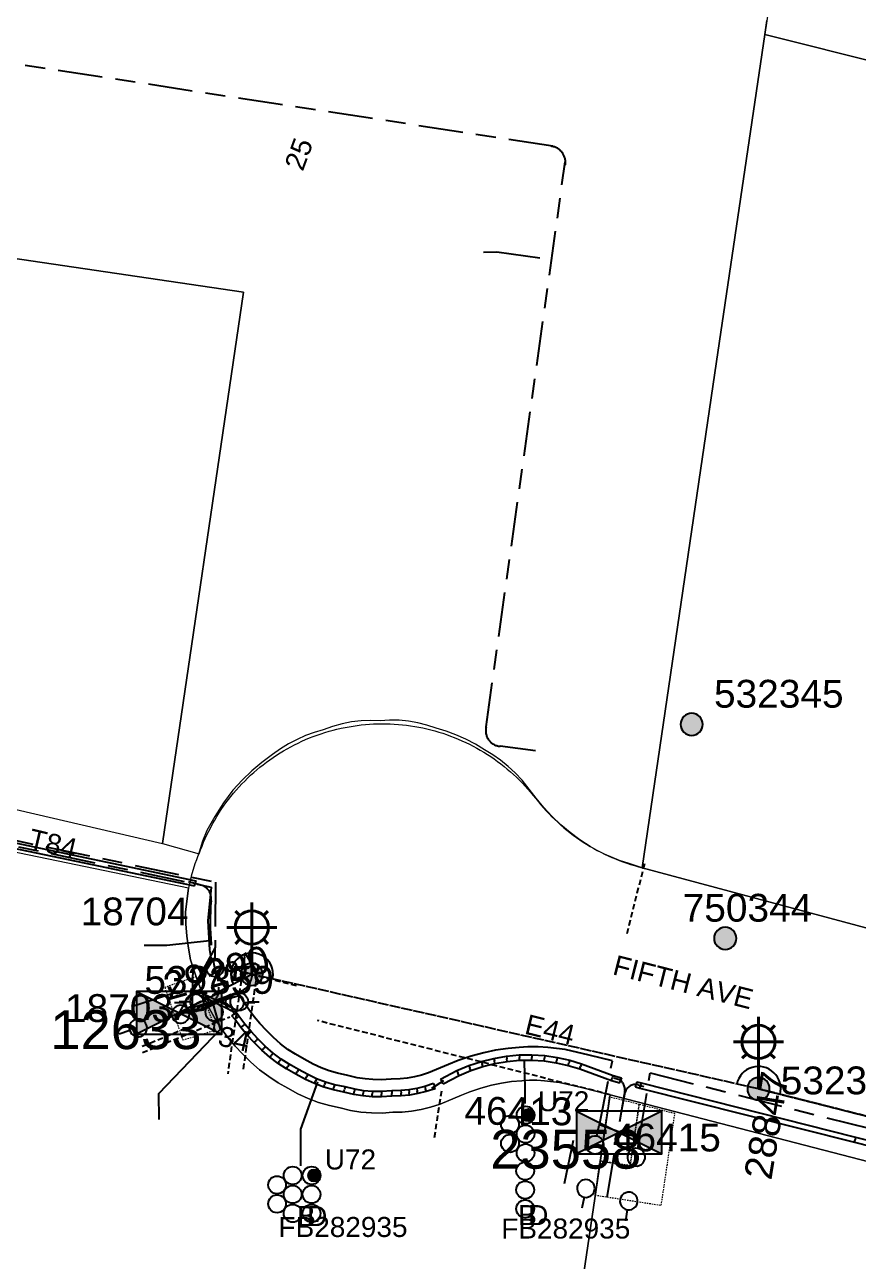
# Model space of a CAD drawing. Header units: metres. Extents: x 305195 to 306755, y 6261447 to 6263623.
# Drawn here: x 306335.9 to 306410.9, y 6262161.1 to 6262272.3 of the extents above; entities that cross this region are included whole.
import ezdxf
from ezdxf.enums import TextEntityAlignment as Align

# ---------------------------------------------------------------- set-up
doc = ezdxf.new("R2010")
doc.units = ezdxf.units.M
for name, pattern in [('Cable Exist OH', [1, 1, 0]), ('Cable Exist UG', [8.2, 4, -1.2, 1.8, -1.2]), ('DASHED', [0.75, 0.5, -0.25]), ('HIDDEN', [0.375, 0.25, -0.125]), ('HIDDEN2', [0.1875, 0.125, -0.0625])]:
    doc.linetypes.add(name, pattern=pattern)
doc.layers.get('0').update_dxf_attribs({"color": 6})
for name, color, linetype, lineweight in [('Cadastre Buildings_SP_EXT', 9, 'Continuous', 5), ('Cadastre Land Parcels_SP_EXT', 9, 'Continuous', 5), ('Cadastre Other Property_SP_EXT', 9, 'HIDDEN', 5), ('Cadastre Roads_SP_EXT', 9, 'Continuous', 5)]:
    doc.layers.add(name, color=color, linetype=linetype, lineweight=lineweight)
for name, color, linetype in [('Duct_SP_EXT', 7, 'Continuous'), ('Equip_HV_EXT', 7, 'Continuous'), ('Equip_LV_EXT', 7, 'Continuous'), ('Equip_SP_SL_EXT', 7, 'Continuous'), ('Mains_HV_EXT', 7, 'Continuous'), ('Mains_LV_EXT', 7, 'Continuous'), ('Mains_SL_EXT', 7, 'Continuous'), ('Sub_SP_EXT', 7, 'Continuous'), ('SupportsOH_SP_TR_HV_LV_SL_EXT', 7, 'Continuous'), ('Trench_SP_EXT', 7, 'Continuous')]:
    doc.layers.add(name, color=color, linetype=linetype)
doc.layers.add('UNKNOWN_FEATURES', color=1, linetype='DASHED', plot=False)
doc.styles.add('iecARIAL', font='arial.ttf', dxfattribs={"height": 2})
doc.styles.add('POLE_LABEL', font='arial.ttf')
doc.styles.get("Standard").update_dxf_attribs({"font": 'arial.ttf'})
doc.styles.add('SWITCH_LABEL', font='arial.ttf', dxfattribs={"height": 2.5})

# ---------------------------------------------------------------- blocks, each defined once
blk = doc.blocks.new('SUB_PADMOUNT_EXT')
for points in [[(0, 0), (-3.84, 1.92), (-3.84, -1.92)], [(0, 0), (3.84, 1.92), (3.84, -1.92)]]:
    blk.add_hatch(color=256).paths.add_polyline_path(points)
for p, q in [((3.84, 1.92), (-3.84, -1.92)), ((-3.84, 1.92), (3.84, -1.92))]:
    blk.add_line(p, q)
blk.add_lwpolyline([(-3.84, -1.92), (3.84, -1.92), (3.84, 1.92), (-3.84, 1.92)], close=True)
for tag, height, flags, p in [('ASSET_NUM', 3.5, 8, (2, 2)), ('STREET_CODE', 0.2, 9, (1.5, 0)), ('CONSTRUCTED_VOLTAGE', 0.2, 9, (1.5, -0.2)), ('OPERATING_VOLTAGE', 0.2, 9, (1.5, -0.6)), ('ORIENTATION', 0.2, 9, (1.5, -0.8)), ('OWNED_BY', 0.2, 9, (1.5, -1)), ('OPERATED_BY', 0.2, 9, (1.5, -1.2)), ('NO_PHASES', 0.2, 9, (1.5, -0.4)), ('SECONDARY_VOLTAGE', 0.2, 9, (1.5, -1.6)), ('STATE', 0.2, 9, (1.5, -1.8)), ('SUBSTATION_TYPE', 0.2, 9, (1.5, -2.2)), ('MAINTAINED_BY', 0.2, 9, (1.5, -1.4)), ('PARENT', 0.2, 9, (1.5, -2)), ('STREETNAME', 0.2, 9, (1.5, -3)), ('SUBURB', 0.2, 9, (1.5, -3.2)), ('USAGE', 0.2, 9, (1.5, -2.4)), ('LEGEND', 0.2, 9, (1.5, -2.6)), ('LOCATION', 0.2, 9, (1.5, -2.8)), ('NOTES', 0.2, 9, (1.5, -3.4)), ('Z', 0.2, 1, (1.5, -3.6))]:
    blk.add_attdef(tag, text='', height=height, dxfattribs=dict(flags=flags)).set_placement(p, align=Align.MIDDLE_LEFT)
blk = doc.blocks.new('DUCT_EXT')
blk.add_circle((0, 0.8), 0.8)
at = {"flags": 1}
blk.add_attdef('Z', (0, 0), '', height=0.2, dxfattribs=at)
at = {"flags": 9}
for tag, p in [('DUCT_CODE', (0, 0)), ('XSECT_TYPE', (0, -0.2)), ('STATE', (0, -0.6)), ('FB_REFERENCE', (0, -0.4)), ('NOTES', (0, -0.8))]:
    blk.add_attdef(tag, text='', height=0.2, dxfattribs=at).set_placement(p, align=Align.MIDDLE_LEFT)
blk = doc.blocks.new('SL_LANTERN_EXT')
at = {"lineweight": 40}
for p, q in [((-1.46, 5.68), (-1.06, 5.28)), ((0, 1.97), (0, 6.47)), ((1.46, 5.68), (1.06, 5.28)), ((-2.25, 4.22), (2.25, 4.22)), ((-1.46, 2.76), (-1.06, 3.16)), ((0, 0), (0, 2.72)), ((1.46, 2.76), (1.06, 3.16))]:
    blk.add_line(p, q, dxfattribs=at)
blk.add_circle((0, 4.22), 1.5, dxfattribs=at)
at = {"style": 'iecARIAL', "flags": 8}
blk.add_attdef('ASSET_NUM', (1.5, 1.5), '', height=2.5, dxfattribs=at)
for tag, p, height, flags in [('CONSTRUCTED_VOLTAGE', (0.98, -0.65), 0.2, 9), ('CONTROL_TYPE', (0.98, -0.85), 0.2, 9), ('LANTERN_PURPOSE', (0.98, -1.05), 0.2, 9), ('LANTERN_TYPE', (0.98, -1.25), 0.2, 9), ('LNUMBER', (2.18, -3.25), 2.5, 8), ('OPERATING_VOLTAGE', (0.98, -1.65), 0.2, 9), ('ORIENTATION', (0.98, -1.85), 0.2, 9), ('OWNED_BY', (0.98, -2.05), 0.2, 9), ('STATE', (0.98, -2.25), 0.2, 9), ('NO_PHASES', (0.98, -1.45), 0.2, 9), ('USAGE', (0.98, -2.45), 0.2, 9), ('CEXIST', (0.98, -2.65), 0.2, 9), ('CNEW', (0.98, -2.85), 0.2, 9), ('CNUMBER', (0.98, -3.05), 0.2, 9), ('CREMOVE', (0.98, -3.25), 0.2, 9), ('CREPLACE', (0.98, -3.45), 0.2, 9), ('LKINGHEIGHT', (0.98, -3.65), 0.2, 9), ('LBRACKET', (0.98, -3.85), 0.2, 9), ('LBRACKETVOCAB', (0.98, -4.05), 0.2, 9), ('LCATEGORY', (0.98, -4.25), 0.2, 9), ('LCHARGE1', (0.98, -4.45), 0.2, 9), ('LCHARGE1PERCENT', (0.98, -4.65), 0.2, 9), ('LCHARGE2', (0.98, -4.85), 0.2, 9), ('LCHARGE2PERCENT', (0.98, -5.05), 0.2, 9), ('LCHARGE3', (0.98, -5.25), 0.2, 9), ('LCHARGE3PERCENT', (0.98, -5.45), 0.2, 9), ('LEXIST', (0.98, -5.65), 0.2, 9), ('LLAMP', (0.98, -5.85), 0.2, 9), ('LLAMPVOCAB', (0.98, -6.05), 0.2, 9), ('LMAST', (0.98, -6.25), 0.2, 9), ('LMASTVOCAB', (0.98, -6.45), 0.2, 9), ('LNEW', (0.98, -6.65), 0.2, 9), ('LANTNUMBER', (0.98, -6.85), 0.2, 9), ('LOUTREACH', (0.98, -7.25), 0.2, 9), ('LOUTREACHVOCAB', (0.98, -7.45), 0.2, 9), ('LRATECODE', (0.98, -7.65), 0.2, 9), ('LREMOVE', (0.98, -7.85), 0.2, 9), ('LREPLACE', (0.98, -8.05), 0.2, 9), ('LTYPE', (0.98, -8.25), 0.2, 9), ('LTYPEVOCAB', (0.98, -8.45), 0.2, 9), ('LEGEND', (0.98, -8.65), 0.2, 9), ('LOCATION', (0.98, -8.85), 0.2, 9), ('NOTES', (0.98, -9.05), 0.2, 9), ('STREETNAME', (0.98, -9.25), 0.2, 9), ('SUBURB', (0.98, -9.45), 0.2, 1)]:
    blk.add_attdef(tag, p, '', height=height, dxfattribs=dict(flags=flags))
blk = doc.blocks.new('POLE_EXT')
blk.add_hatch(color=256).paths.add_polyline_path([(-1, 0, 1), (1, 0, 1)])
blk.add_lwpolyline([(-1, 0, 1), (1, 0, 1)], format="xyb", close=True)
for tag, height, flags, p in [('pNumber', 2.5, 8, (-17.84, 2.07)), ('OWNED_BY', 0.2, 9, (1.35, -0.4)), ('SPECIAL_USE', 0.2, 9, (1.35, -0.8)), ('STATE', 0.2, 9, (1.35, -1)), ('PARENT', 0.2, 9, (1.35, -0.6)), ('USAGE', 0.2, 9, (1.35, -1.2)), ('cLV', 0.2, 9, (1.35, -1.4)), ('hDepth', 0.2, 9, (1.35, -1.6)), ('hDia', 0.2, 9, (1.35, -1.8)), ('cHV', 0.2, 9, (1.35, -2)), ('LBRACKET', 0.2, 9, (1.35, -2.2)), ('cLinedev', 0.2, 9, (1.35, -3.4)), ('LExisting', 0.2, 9, (1.35, -2.4)), ('LANTNUMBER', 0.2, 9, (1.35, -2.6)), ('LOther', 0.2, 9, (1.35, -2.8)), ('LRemove', 0.2, 9, (1.35, -3)), ('LEGEND', 0.2, 9, (1.35, -3.2)), ('pExisting', 0.2, 9, (1.35, -3.8)), ('pFooting', 0.2, 9, (1.35, -4.4)), ('LOCATION', 0.2, 9, (1.35, -3.6)), ('PFNUMBER', 0.2, 9, (1.35, -4)), ('NEWPFNUMBER', 0.2, 9, (1.35, -4.2)), ('pNew', 0.2, 9, (1.35, -4.6)), ('pRelocate', 0.2, 9, (1.35, -5)), ('pRemove', 0.2, 9, (1.35, -5.2)), ('pReplace', 0.2, 9, (1.35, -5.4)), ('pStay', 0.2, 9, (1.35, -5.6)), ('pType', 0.2, 9, (1.35, -5.8)), ('cspan', 0.2, 9, (1.35, -6)), ('STREETNAME', 0.2, 9, (1.35, -6.2)), ('SUBURB', 0.2, 9, (1.35, -6.4)), ('NOTES', 0.2, 9, (1.35, -6.6)), ('OPERATED_BY', 0.2, 9, (1.36, -7.01)), ('MAINTAINED_BY', 0.2, 9, (1.36, -6.81))]:
    blk.add_attdef(tag, text='', height=height, dxfattribs=dict(flags=flags)).set_placement(p, align=Align.MIDDLE_LEFT)
at = {"style": 'POLE_LABEL'}
for tag, height, flags, p in [('ASSET_NUM', 2.5, 8, (2, 2)), ('STRUCTURE_PLANT_NUMBER', 0.2, 9, (1.35, 0.03)), ('STREET_CODE', 0.2, 9, (1.35, -0.2))]:
    blk.add_attdef(tag, text='', height=height, dxfattribs=dict(at, flags=flags)).set_placement(p, align=Align.MIDDLE_LEFT)
at = {"flags": 1}
blk.add_attdef('Z', (1.35, -7.33), '', height=0.2, dxfattribs=at)
blk = doc.blocks.new('LV_UG_DFUSE_CLOSED_EXT')
for points in [[(1, 0), (0, 0)], [(5.04, 0.73), (2.16, -0.72)], [(5.05, -0.71), (2.16, 0.72)], [(6.2, 0.01), (7.2, 0.01)]]:
    blk.add_lwpolyline(points)
for centre in [(1.8, 0), (5.4, 0.01)]:
    blk.add_circle(centre, 0.8)
at = {"flags": 9}
for tag, p in [('ACTUAL_STATUS', (0, 0)), ('CONSTRUCTED_VOLTAGE', (0, -0.2)), ('OPERATING_VOLTAGE', (0, -0.6)), ('ORIENTATION', (0, -0.8)), ('STATE', (0, -1)), ('SWITCH_TYPE', (0, -1.2)), ('NO_PHASES', (0, -0.4)), ('USAGE', (0, -1.4)), ('NOTES', (0, -1.6))]:
    blk.add_attdef(tag, text='', height=0.2, dxfattribs=at).set_placement(p, align=Align.MIDDLE_LEFT)
at = {"flags": 1}
blk.add_attdef('Z', (0, 0), '', height=0.2, dxfattribs=at)
blk = doc.blocks.new('SWG_HOLEC_SU_EXT')
blk.add_line((1.8, -2), (5.8, -2))
for points in [[(1, 0), (0, 0)], [(6.6, 0), (7.6, 0)]]:
    blk.add_lwpolyline(points)
for points in [[(1.8, -0.8, 1), (1.8, 0.8, 1)], [(5.8, -0.8, 1), (5.8, 0.8, 1)]]:
    blk.add_lwpolyline(points, format="xyb", close=True)
at = {"style": 'SWITCH_LABEL', "flags": 8}
blk.add_attdef('ASSET_NUM', text='', height=2.5, rotation=179.9544, dxfattribs=at).set_placement((-2.4, 0), align=Align.MIDDLE_LEFT)
at = {"flags": 1}
blk.add_attdef('Z', (0, 0), '', height=0.2, dxfattribs=at)
at = {"flags": 9}
for tag, p in [('ACTUAL_STATUS', (0, -0.4)), ('CONSTRUCTED_VOLTAGE', (0, -0.6)), ('OPERATING_VOLTAGE', (0, -1)), ('ORIENTATION', (0, -1.2)), ('NO_PHASES', (0, -0.8)), ('OWNED_BY', (0, -1.4)), ('STATE', (0, -1.8)), ('SWITCH_TYPE', (0, -2)), ('PARENT', (0, -1.6)), ('USAGE', (0, -2.2)), ('STREETNAME', (0, -2.6)), ('SUBURB', (0, -2.8)), ('LOCATION', (0, -2.4)), ('NOTES', (0, -3))]:
    blk.add_attdef(tag, text='', height=0.2, dxfattribs=at).set_placement(p, align=Align.MIDDLE_LEFT)
at = {"style": 'SWITCH_LABEL', "flags": 9}
blk.add_attdef('STREET_CODE', text='', height=0.2, dxfattribs=at).set_placement((0, -0.2), align=Align.MIDDLE_LEFT)
blk = doc.blocks.new('CABLE_LARGE_EXT')
h = blk.add_hatch(color=256)
edge = h.paths.add_edge_path()
edge.add_arc((0, 0.55), 0.55, 0, 360)
blk.add_circle((0, 0.55), 0.55)
at = {"flags": 1}
blk.add_attdef('Z', (0, 0), '', height=0.2, dxfattribs=at)
at = {"flags": 9}
for tag, p in [('COND_CODE', (0, 0)), ('STATE', (0, -0.4)), ('XSECT_SIZE', (0, -0.6)), ('FB_REFERENCE', (0, -0.2)), ('NOTES', (0, -0.8))]:
    blk.add_attdef(tag, text='', height=0.2, dxfattribs=at).set_placement(p, align=Align.MIDDLE_LEFT)

msp = doc.modelspace()

# ---------------------------------------------------------------- linework, layer by layer
at = {"layer": 'Cadastre Buildings_SP_EXT', "linetype": 'Continuous'}
for points in [[(306459.76, 6262256.92), (306442, 6262261.43), (306424.35, 6262265.91), (306402.45, 6262271.39), (306398.12, 6262241.99), (306391.44, 6262196.48), (306413.23, 6262190.62), (306448.73, 6262181.6), (306459.76, 6262256.92)], [(306379.53, 6262115.77), (306401.37, 6262110.26), (306419.08, 6262105.75), (306427.92, 6262165.88), (306410.2, 6262170.46), (306388.56, 6262176.07), (306381.31, 6262127.02), (306379.53, 6262115.77)]]:
    msp.add_lwpolyline(points, close=True, dxfattribs=at)
at = {"layer": 'Cadastre Land Parcels_SP_EXT', "linetype": 'Continuous'}
for points in [[(306715.75, 6262298.2), (306418.13, 6262377.38), (306416.22, 6262364.63), (306411.68, 6262333.97), (306407.15, 6262303.31), (306402.45, 6262271.39), (306424.35, 6262265.91), (306442, 6262261.43), (306459.76, 6262256.92), (306477.29, 6262252.48), (306494.98, 6262248), (306512.67, 6262243.5), (306530.44, 6262238.99), (306565.79, 6262230.02)], [(306314.66, 6262254.26), (306355.58, 6262248.24), (306348.3, 6262198.65), (306351.59, 6262197.73), (306351.71, 6262198.08), (306351.85, 6262198.42), (306351.99, 6262198.77), (306352.14, 6262199.11), (306352.29, 6262199.44), (306352.46, 6262199.78), (306352.63, 6262200.1), (306352.8, 6262200.43), (306352.99, 6262200.75), (306353.18, 6262201.07), (306353.37, 6262201.39), (306353.58, 6262201.7), (306353.79, 6262202), (306354, 6262202.3), (306354.23, 6262202.6), (306354.45, 6262202.89), (306354.69, 6262203.18), (306354.93, 6262203.46), (306355.18, 6262203.74), (306355.43, 6262204.01), (306355.69, 6262204.27), (306355.95, 6262204.53), (306356.22, 6262204.79), (306356.5, 6262205.03), (306356.78, 6262205.28), (306357.06, 6262205.51), (306357.35, 6262205.74), (306357.65, 6262205.97), (306357.95, 6262206.19), (306358.25, 6262206.4), (306358.56, 6262206.6), (306358.87, 6262206.8), (306359.19, 6262207), (306359.51, 6262207.18), (306359.84, 6262207.36), (306360.17, 6262207.53), (306360.5, 6262207.69), (306360.84, 6262207.85), (306361.17, 6262208), (306361.52, 6262208.15), (306361.86, 6262208.28), (306362.21, 6262208.41), (306362.56, 6262208.53), (306362.91, 6262208.64), (306363.27, 6262208.75), (306363.63, 6262208.85), (306363.98, 6262208.94), (306364.35, 6262209.02), (306364.71, 6262209.1), (306365.07, 6262209.16), (306365.44, 6262209.22), (306365.81, 6262209.28), (306366.17, 6262209.32), (306366.54, 6262209.36), (306366.91, 6262209.39), (306367.28, 6262209.41), (306367.65, 6262209.42), (306368.03, 6262209.43), (306368.4, 6262209.42), (306368.77, 6262209.41), (306369.14, 6262209.39), (306369.51, 6262209.37), (306369.88, 6262209.33), (306370.24, 6262209.29), (306370.61, 6262209.24), (306370.98, 6262209.18), (306371.34, 6262209.12), (306371.71, 6262209.05), (306372.07, 6262208.97), (306372.43, 6262208.88), (306372.79, 6262208.78), (306373.14, 6262208.68), (306373.5, 6262208.57), (306373.85, 6262208.45), (306374.2, 6262208.32), (306374.54, 6262208.19), (306374.89, 6262208.05), (306375.22, 6262207.9), (306375.56, 6262207.75), (306375.89, 6262207.58), (306376.23, 6262207.42), (306376.55, 6262207.24), (306376.87, 6262207.06), (306377.19, 6262206.87), (306377.51, 6262206.67), (306377.82, 6262206.47), (306378.12, 6262206.26), (306378.42, 6262206.04), (306378.72, 6262205.82), (306379.01, 6262205.59), (306379.3, 6262205.35), (306379.58, 6262205.11), (306379.86, 6262204.87), (306380.13, 6262204.61), (306380.4, 6262204.36), (306380.66, 6262204.09), (306380.91, 6262203.82), (306381.16, 6262203.55), (306381.4, 6262203.27), (306381.64, 6262202.98), (306381.87, 6262202.69), (306382.1, 6262202.41), (306382.33, 6262202.13), (306382.57, 6262201.86), (306382.81, 6262201.59), (306383.06, 6262201.32), (306383.31, 6262201.06), (306383.57, 6262200.81), (306383.84, 6262200.56), (306384.11, 6262200.32), (306384.39, 6262200.08), (306384.66, 6262199.85), (306384.95, 6262199.62), (306385.24, 6262199.41), (306385.53, 6262199.19), (306385.83, 6262198.98), (306386.13, 6262198.78), (306386.44, 6262198.59), (306386.75, 6262198.4), (306387.07, 6262198.22), (306387.38, 6262198.04), (306387.71, 6262197.87), (306388.03, 6262197.71), (306388.36, 6262197.56), (306388.69, 6262197.41), (306389.03, 6262197.27), (306389.36, 6262197.13), (306389.7, 6262197.01), (306390.05, 6262196.89), (306390.39, 6262196.77), (306390.74, 6262196.67), (306391.09, 6262196.57), (306391.44, 6262196.48), (306398.12, 6262241.99), (306398.12, 6262241.99), (306402.45, 6262271.39), (306402.63, 6262272.65)], [(306325.31, 6262203.98), (306348.3, 6262198.65), (306355.58, 6262248.24), (306355.58, 6262248.24), (306314.66, 6262254.26)], [(306381.31, 6262127.02), (306388.56, 6262176.07), (306385.98, 6262176.72), (306384.01, 6262177.17), (306382.65, 6262177.32), (306381.97, 6262177.38), (306381.29, 6262177.37), (306380.6, 6262177.32), (306379.69, 6262177.25), (306378.79, 6262177.12), (306377.89, 6262176.92), (306376.91, 6262176.67), (306375.94, 6262176.34), (306375.17, 6262176.03), (306373.26, 6262175.22), (306372.41, 6262174.95), (306371.56, 6262174.74), (306370.7, 6262174.59), (306369.85, 6262174.51), (306369, 6262174.49), (306368.04, 6262174.42), (306367.08, 6262174.43), (306366.14, 6262174.51), (306365.2, 6262174.66), (306364.28, 6262174.89), (306363.3, 6262175.09), (306362.34, 6262175.37), (306361.4, 6262175.72), (306360.48, 6262176.15), (306359.58, 6262176.66), (306358.7, 6262177.14), (306357.85, 6262177.7), (306357.03, 6262178.32), (306356.24, 6262179), (306355.5, 6262179.74), (306354.82, 6262180.45), (306354.18, 6262181.21), (306353.58, 6262182.02), (306353.02, 6262182.88), (306352.51, 6262183.78), (306351.87, 6262185.21), (306351.31, 6262186.68), (306350.83, 6262188.21), (306350.63, 6262189.26), (306350.49, 6262190.33), (306350.4, 6262191.42), (306350.37, 6262192.51), (306350.63, 6262194.63), (306350.63, 6262194.63), (306324.41, 6262200.08)]]:
    msp.add_lwpolyline(points, dxfattribs=at)
at = {"layer": 'Cadastre Other Property_SP_EXT', "linetype": 'HIDDEN2'}
for points in [[(306351.36, 6262186.69), (306348.5, 6262185.72), (306350.12, 6262180.99), (306353.07, 6262181.89), (306351.36, 6262186.69)], [(306391.16, 6262175.2), (306390.35, 6262169.69), (306387.61, 6262170.12), (306387.18, 6262167.05), (306393.15, 6262166.13), (306394.37, 6262174.37), (306391.16, 6262175.2)], [(306387.61, 6262170.1), (306390.35, 6262169.69), (306391.16, 6262175.2), (306388.46, 6262175.87), (306387.61, 6262170.1)]]:
    msp.add_lwpolyline(points, close=True, dxfattribs=at)
at = {"layer": 'Cadastre Roads_SP_EXT', "linetype": 'Continuous'}
msp.add_lwpolyline([(306413.23, 6262190.62), (306391.44, 6262196.48), (306391.44, 6262196.48), (306390.25, 6262196.87), (306389.38, 6262197.12), (306388.05, 6262197.71), (306387.39, 6262198.03), (306386.76, 6262198.4), (306385.84, 6262198.99), (306384.96, 6262199.66), (306384.11, 6262200.34), (306383.31, 6262201.1), (306382.58, 6262201.88), (306381.9, 6262202.73), (306380.64, 6262204.35), (306380.02, 6262205), (306379.37, 6262205.59), (306378.69, 6262206.14), (306377.99, 6262206.63), (306377.26, 6262207.08), (306376.43, 6262207.6), (306375.57, 6262208.05), (306374.69, 6262208.44), (306373.8, 6262208.76), (306372.9, 6262209.02), (306372.08, 6262209.29), (306371.25, 6262209.51), (306370.41, 6262209.66), (306369.57, 6262209.74), (306368.71, 6262209.76), (306367.86, 6262209.7), (306367.01, 6262209.73), (306366.15, 6262209.69), (306365.29, 6262209.59), (306364.44, 6262209.42), (306363.59, 6262209.18), (306362.74, 6262208.88), (306361.95, 6262208.65), (306361.17, 6262208.36), (306360.4, 6262208.02), (306359.64, 6262207.62), (306358.9, 6262207.17), (306358.18, 6262206.66), (306357.24, 6262205.95), (306356.33, 6262205.18), (306355.46, 6262204.35), (306354.63, 6262203.46), (306353.79, 6262202.3), (306353, 6262201.08), (306352.27, 6262199.82), (306351.9, 6262198.86), (306351.58, 6262197.89), (306351.34, 6262197.19), (306351.21, 6262196.82), (306350.89, 6262195.73), (306350.63, 6262194.63), (306350.37, 6262192.51), (306350.4, 6262191.42), (306350.49, 6262190.33), (306350.63, 6262189.26), (306350.83, 6262188.21), (306351.31, 6262186.68), (306351.87, 6262185.21), (306352.51, 6262183.78), (306353.02, 6262182.88), (306353.58, 6262182.02), (306354.18, 6262181.21), (306354.82, 6262180.45), (306355.5, 6262179.74), (306356.24, 6262179), (306357.03, 6262178.32), (306357.85, 6262177.7), (306358.7, 6262177.14), (306359.58, 6262176.66), (306360.48, 6262176.15), (306361.4, 6262175.72), (306362.34, 6262175.37), (306363.3, 6262175.09), (306364.28, 6262174.89), (306365.2, 6262174.66), (306366.14, 6262174.51), (306367.08, 6262174.43), (306368.04, 6262174.42), (306369, 6262174.49), (306369.85, 6262174.51), (306370.7, 6262174.59), (306371.56, 6262174.74), (306372.41, 6262174.95), (306373.26, 6262175.22), (306375.17, 6262176.03), (306375.94, 6262176.34), (306376.91, 6262176.67), (306377.89, 6262176.92), (306378.79, 6262177.12), (306379.69, 6262177.25), (306380.6, 6262177.32), (306381.29, 6262177.37), (306381.97, 6262177.38), (306382.65, 6262177.32), (306384.01, 6262177.17), (306385.98, 6262176.72), (306388.56, 6262176.07), (306410.2, 6262170.46), (306427.92, 6262165.88)], dxfattribs=at)
at = {"layer": 'Duct_SP_EXT'}
for p, q in [((306324.62, 6262200.89), (306351.29, 6262195.31)), ((306324.52, 6262200.42), (306351.19, 6262194.84)), ((306351.19, 6262194.84), (306351.24, 6262195.07)), ((306351.29, 6262195.31), (306351.24, 6262195.07)), ((306354.54, 6262183.16), (306354.73, 6262183.31)), ((306354.79, 6262182.85), (306354.54, 6262183.16)), ((306354.92, 6262183.46), (306354.73, 6262183.31)), ((306354.79, 6262182.85), (306354.98, 6262182.99)), ((306355.33, 6262182.12), (306354.79, 6262182.85)), ((306355.17, 6262183.14), (306354.92, 6262183.46)), ((306355.17, 6262183.14), (306354.98, 6262182.99)), ((306355.7, 6262182.41), (306355.17, 6262183.14)), ((306355.33, 6262182.12), (306355.51, 6262182.27)), ((306355.91, 6262181.43), (306355.33, 6262182.12)), ((306355.7, 6262182.41), (306355.51, 6262182.27)), ((306356.26, 6262181.75), (306355.7, 6262182.41)), ((306355.91, 6262181.43), (306356.08, 6262181.59)), ((306356.26, 6262181.75), (306356.08, 6262181.59)), ((306356.88, 6262181.1), (306356.26, 6262181.75)), ((306356.54, 6262180.77), (306355.91, 6262181.43)), ((306356.54, 6262180.77), (306356.71, 6262180.93)), ((306357.24, 6262180.07), (306356.54, 6262180.77)), ((306356.88, 6262181.1), (306356.71, 6262180.93)), ((306357.57, 6262180.42), (306356.88, 6262181.1)), ((306357.57, 6262180.42), (306357.4, 6262180.24)), ((306358.25, 6262179.82), (306357.57, 6262180.42)), ((306357.24, 6262180.07), (306357.4, 6262180.24)), ((306357.95, 6262179.45), (306357.24, 6262180.07)), ((306357.95, 6262179.45), (306358.1, 6262179.64)), ((306358.69, 6262178.89), (306357.95, 6262179.45)), ((306358.25, 6262179.82), (306358.1, 6262179.64)), ((306358.97, 6262179.28), (306358.25, 6262179.82)), ((306376.97, 6262179.06), (306378.09, 6262179.34)), ((306378.09, 6262179.34), (306379.23, 6262179.54)), ((306378.09, 6262179.34), (306378.14, 6262179.11)), ((306379.23, 6262179.54), (306380.38, 6262179.65)), ((306379.23, 6262179.54), (306379.26, 6262179.3)), ((306379.29, 6262179.07), (306379.26, 6262179.3)), ((306380.38, 6262179.65), (306381.52, 6262179.66)), ((306380.38, 6262179.65), (306380.39, 6262179.41)), ((306380.4, 6262179.17), (306380.39, 6262179.41)), ((306381.51, 6262179.18), (306381.52, 6262179.42)), ((306381.52, 6262179.66), (306382.67, 6262179.59)), ((306381.52, 6262179.66), (306381.52, 6262179.42)), ((306382.62, 6262179.11), (306382.64, 6262179.35)), ((306382.67, 6262179.59), (306382.64, 6262179.35)), ((306382.67, 6262179.59), (306383.8, 6262179.43)), ((306383.8, 6262179.43), (306383.76, 6262179.19)), ((306383.8, 6262179.43), (306384.92, 6262179.17)), ((306358.69, 6262178.89), (306358.83, 6262179.09)), ((306359.46, 6262178.39), (306358.69, 6262178.89)), ((306358.97, 6262179.28), (306358.83, 6262179.09)), ((306359.7, 6262178.81), (306358.97, 6262179.28)), ((306359.46, 6262178.39), (306359.58, 6262178.6)), ((306360.3, 6262177.93), (306359.46, 6262178.39)), ((306359.7, 6262178.81), (306359.58, 6262178.6)), ((306360.53, 6262178.35), (306359.7, 6262178.81)), ((306360.53, 6262178.35), (306360.41, 6262178.14)), ((306361.37, 6262177.88), (306360.53, 6262178.35)), ((306373.31, 6262177.47), (306374.76, 6262178.24)), ((306374.76, 6262178.24), (306375.85, 6262178.69)), ((306374.76, 6262178.24), (306374.87, 6262178.02)), ((306374.97, 6262177.8), (306376.02, 6262178.24)), ((306375.85, 6262178.69), (306376.97, 6262179.06)), ((306375.85, 6262178.69), (306375.94, 6262178.47)), ((306376.02, 6262178.24), (306375.94, 6262178.47)), ((306376.02, 6262178.24), (306377.1, 6262178.6)), ((306376.97, 6262179.06), (306377.03, 6262178.83)), ((306377.1, 6262178.6), (306377.03, 6262178.83)), ((306377.1, 6262178.6), (306378.19, 6262178.87)), ((306378.19, 6262178.87), (306378.14, 6262179.11)), ((306378.19, 6262178.87), (306379.29, 6262179.07)), ((306379.29, 6262179.07), (306380.4, 6262179.17)), ((306380.4, 6262179.17), (306381.51, 6262179.18)), ((306381.51, 6262179.18), (306382.62, 6262179.11)), ((306382.62, 6262179.11), (306383.71, 6262178.95)), ((306383.71, 6262178.95), (306383.76, 6262179.19)), ((306383.71, 6262178.95), (306384.79, 6262178.71)), ((306384.79, 6262178.71), (306384.85, 6262178.94)), ((306384.79, 6262178.71), (306385.83, 6262178.39)), ((306384.92, 6262179.17), (306384.85, 6262178.94)), ((306384.92, 6262179.17), (306385.98, 6262178.84)), ((306385.83, 6262178.39), (306385.9, 6262178.61)), ((306385.83, 6262178.39), (306388.67, 6262177.35)), ((306385.98, 6262178.84), (306385.9, 6262178.61)), ((306385.98, 6262178.84), (306388.82, 6262177.8)), ((306360.3, 6262177.93), (306360.41, 6262178.14)), ((306361.15, 6262177.45), (306360.3, 6262177.93)), ((306361.15, 6262177.45), (306361.26, 6262177.67)), ((306361.96, 6262177.07), (306361.15, 6262177.45)), ((306361.37, 6262177.88), (306361.26, 6262177.67)), ((306362.15, 6262177.51), (306361.37, 6262177.88)), ((306361.96, 6262177.07), (306362.06, 6262177.29)), ((306362.15, 6262177.51), (306362.06, 6262177.29)), ((306362.95, 6262177.21), (306362.15, 6262177.51)), ((306362.95, 6262177.21), (306362.88, 6262176.98)), ((306363.77, 6262176.97), (306362.95, 6262177.21)), ((306373.31, 6262177.47), (306373.43, 6262177.26)), ((306373.54, 6262177.05), (306373.43, 6262177.26)), ((306373.54, 6262177.05), (306374.97, 6262177.8)), ((306374.97, 6262177.8), (306374.87, 6262178.02)), ((306388.67, 6262177.35), (306388.74, 6262177.58)), ((306388.67, 6262177.35), (306389.43, 6262177.14)), ((306388.82, 6262177.8), (306388.74, 6262177.58)), ((306388.82, 6262177.8), (306389.56, 6262177.6)), ((306389.43, 6262177.14), (306389.49, 6262177.37)), ((306389.56, 6262177.6), (306389.49, 6262177.37)), ((306390.94, 6262177.24), (306390.88, 6262177.01)), ((306390.94, 6262177.24), (306391.34, 6262177.14)), ((306391.34, 6262177.14), (306391.28, 6262176.91)), ((306391.34, 6262177.14), (306410.62, 6262172.25)), ((306362.8, 6262176.76), (306361.96, 6262177.07)), ((306362.8, 6262176.76), (306362.88, 6262176.98)), ((306363.66, 6262176.51), (306362.8, 6262176.76)), ((306363.66, 6262176.51), (306363.71, 6262176.74)), ((306364.61, 6262176.31), (306363.66, 6262176.51)), ((306363.77, 6262176.97), (306363.71, 6262176.74)), ((306364.71, 6262176.78), (306363.77, 6262176.97)), ((306364.61, 6262176.31), (306364.66, 6262176.54)), ((306365.5, 6262176.09), (306364.61, 6262176.31)), ((306364.71, 6262176.78), (306364.66, 6262176.54)), ((306365.59, 6262176.56), (306364.71, 6262176.78)), ((306365.5, 6262176.09), (306365.54, 6262176.33)), ((306366.32, 6262175.96), (306365.5, 6262176.09)), ((306365.59, 6262176.56), (306365.54, 6262176.33)), ((306366.38, 6262176.43), (306365.59, 6262176.56)), ((306366.32, 6262175.96), (306366.35, 6262176.19)), ((306366.38, 6262176.43), (306366.35, 6262176.19)), ((306367.17, 6262176.37), (306366.38, 6262176.43)), ((306367.15, 6262175.89), (306367.16, 6262176.13)), ((306367.17, 6262176.37), (306367.16, 6262176.13)), ((306367.98, 6262176.36), (306367.17, 6262176.37)), ((306368.91, 6262176.42), (306367.98, 6262176.36)), ((306367.98, 6262176.36), (306367.99, 6262176.12)), ((306367.99, 6262175.88), (306367.99, 6262176.12)), ((306369.73, 6262176.44), (306368.91, 6262176.42)), ((306368.91, 6262176.42), (306368.92, 6262176.18)), ((306368.93, 6262175.94), (306368.92, 6262176.18)), ((306370.45, 6262176.51), (306369.73, 6262176.44)), ((306369.73, 6262176.44), (306369.75, 6262176.2)), ((306369.76, 6262175.96), (306369.75, 6262176.2)), ((306370.51, 6262176.04), (306369.76, 6262175.96)), ((306371.16, 6262176.64), (306370.45, 6262176.51)), ((306370.45, 6262176.51), (306370.48, 6262176.28)), ((306370.51, 6262176.04), (306370.48, 6262176.28)), ((306371.26, 6262176.17), (306370.51, 6262176.04)), ((306371.89, 6262176.82), (306371.16, 6262176.64)), ((306371.16, 6262176.64), (306371.21, 6262176.4)), ((306371.26, 6262176.17), (306371.21, 6262176.4)), ((306372.02, 6262176.35), (306371.26, 6262176.17)), ((306372.67, 6262177.07), (306371.89, 6262176.82)), ((306371.89, 6262176.82), (306371.95, 6262176.58)), ((306372.02, 6262176.35), (306371.95, 6262176.58)), ((306372.82, 6262176.61), (306372.02, 6262176.35)), ((306372.67, 6262177.07), (306372.75, 6262176.84)), ((306372.82, 6262176.61), (306372.75, 6262176.84)), ((306390.82, 6262176.78), (306390.88, 6262177.01)), ((306390.82, 6262176.78), (306391.22, 6262176.67)), ((306391.22, 6262176.67), (306391.28, 6262176.91)), ((306391.22, 6262176.67), (306410.51, 6262171.79)), ((306367.15, 6262175.89), (306366.32, 6262175.96)), ((306367.99, 6262175.88), (306367.15, 6262175.89)), ((306368.93, 6262175.94), (306367.99, 6262175.88)), ((306369.76, 6262175.96), (306368.93, 6262175.94)), ((306410.51, 6262171.79), (306410.57, 6262172.02)), ((306410.51, 6262171.79), (306428.28, 6262167.29)), ((306410.62, 6262172.25), (306410.57, 6262172.02)), ((306410.62, 6262172.25), (306428.4, 6262167.76))]:
    msp.add_line(p, q, dxfattribs=at)
at = {"layer": 'Duct_SP_EXT', "linetype": 'Continuous'}
for points in [[(306377.15, 6262251.83), (306378.35, 6262251.86), (306382.23, 6262251.31)], [(306346.64, 6262189.52), (306348.68, 6262189.52), (306352.51, 6262189.94)], [(306348, 6262173.85), (306347.96, 6262176.19), (306353.52, 6262181.97), (306352.85, 6262184.27)]]:
    msp.add_lwpolyline(points, dxfattribs=at)
at = {"layer": 'Duct_SP_EXT'}
for points in [[(306380.91, 6262175.29), (306380.91, 6262176.68), (306380.86, 6262179.05)], [(306360.74, 6262169.69), (306360.74, 6262172.97), (306362.26, 6262177.22)]]:
    msp.add_lwpolyline(points, dxfattribs=at)
at = {"layer": 'Mains_HV_EXT', "linetype": 'Cable Exist UG'}
for points in [[(306310.26, 6262191.51), (306311.43, 6262191.87), (306313.28, 6262192.45), (306315.06, 6262193.35), (306317.18, 6262194.79), (306319, 6262196.58), (306320.66, 6262199.05), (306321.75, 6262201.72), (306353.05, 6262195.18), (306353.04, 6262189.3)], [(306353.04, 6262189.3), (306349.8, 6262183.42)], [(306389.34, 6262172.72), (306387.59, 6262173.36), (306387.59, 6262173.36), (306388.76, 6262179.13), (306386.68, 6262179.64), (306384.51, 6262180.13), (306382.94, 6262180.31), (306382.08, 6262180.38), (306381.16, 6262180.37), (306380.38, 6262180.31), (306379.37, 6262180.24), (306378.24, 6262180.07), (306377.19, 6262179.84), (306376.06, 6262179.55), (306374.89, 6262179.16), (306374.02, 6262178.79), (306372.22, 6262178.04), (306371.6, 6262177.84), (306370.95, 6262177.68), (306370.3, 6262177.57), (306369.67, 6262177.5), (306368.86, 6262177.48), (306367.95, 6262177.42), (306367.22, 6262177.43), (306366.51, 6262177.49), (306365.81, 6262177.6), (306364.95, 6262177.81), (306364.03, 6262178), (306363.29, 6262178.22), (306362.56, 6262178.49), (306361.85, 6262178.82), (306361.04, 6262179.28), (306360.25, 6262179.72), (306359.58, 6262180.15), (306358.92, 6262180.65), (306358.29, 6262181.2), (306357.64, 6262181.84), (306357.05, 6262182.46), (306356.53, 6262183.07), (306356.05, 6262183.73), (306355.58, 6262184.44), (306355.27, 6262184.99), (306349.8, 6262183.42)], [(306389.19, 6262172.79), (306391.2, 6262172.23), (306392.15, 6262178.05), (306392.15, 6262178.05), (306425.25, 6262169.63), (306428.67, 6262168.77), (306448.39, 6262163.72)]]:
    msp.add_lwpolyline(points, dxfattribs=at)
at = {"layer": 'Mains_LV_EXT', "linetype": 'Cable Exist UG'}
for points in [[(306315.36, 6262192.31), (306317.06, 6262193.58), (306318.62, 6262194.9), (306320.34, 6262197.11), (306321.43, 6262198.99), (306322.25, 6262201.13), (306352.68, 6262194.73), (306352.37, 6262191.71), (306352.53, 6262189.1), (306352.69, 6262188.01), (306349.8, 6262183.42)], [(306356.32, 6262186.89), (306349.8, 6262183.42)]]:
    msp.add_lwpolyline(points, dxfattribs=at)
at = {"layer": 'Mains_LV_EXT', "linetype": 'Continuous'}
for points in [[(306358.2, 6262186.55, 1.415864), (306354.66, 6262186.04)], [(306403.83, 6262176.11, 1.017075), (306399.94, 6262177.04)]]:
    msp.add_lwpolyline(points, format="xyb", dxfattribs=at)
at = {"layer": 'Mains_LV_EXT', "linetype": 'Cable Exist OH'}
for points in [[(306401.89, 6262176.6), (306355.48, 6262187.1)], [(306442.8, 6262166.22), (306401.89, 6262176.6)]]:
    msp.add_lwpolyline(points, dxfattribs=at)
at = {"layer": 'Mains_SL_EXT', "linetype": 'Cable Exist OH'}
for points in [[(306401.89, 6262176.6), (306355.48, 6262187.1)], [(306401.89, 6262176.6), (306446.78, 6262165.21), (306486.66, 6262155.15)]]:
    msp.add_lwpolyline(points, dxfattribs=at)
at = {"layer": 'Trench_SP_EXT', "linetype": 'Cable Exist UG'}
for points in [[(306383.4, 6262261.35), (306307.35, 6262272.99)], [(306377.4, 6262209.14), (306384.51, 6262259.93)], [(306381.83, 6262206.98), (306378.66, 6262207.4)], [(306372.52, 6262176.67), (306373.59, 6262177.35)]]:
    msp.add_lwpolyline(points, dxfattribs=at)
for points in [[(306384.51, 6262259.64, 0.439558), (306383.24, 6262261.34)], [(306378.66, 6262207.4, -0.466321), (306377.4, 6262209.14)], [(306352.16, 6262184.27), (306352.92, 6262184.5), (306352.92, 6262184.5, 0.271229), (306353.35, 6262185.73), (306353.35, 6262185.73, -0.083989), (306352.66, 6262193.5), (306352.66, 6262193.5, 0.357131), (306351.87, 6262194.88), (306351.87, 6262194.88), (306350.65, 6262195.2)], [(306352.49, 6262184.37), (306355.23, 6262185.34), (306355.23, 6262185.34, 0.316194), (306356.36, 6262186.88)], [(306350.8, 6262183.84), (306352.92, 6262184.5), (306352.92, 6262184.5, -0.27009), (306354.52, 6262183.84), (306354.52, 6262183.84), (306354.59, 6262183.65), (306354.73, 6262183.31)], [(306389.42, 6262173.66), (306389.84, 6262176.1), (306389.84, 6262176.1, 0.287875), (306389.48, 6262177.37), (306389.48, 6262177.37), (306388.88, 6262177.56)], [(306389.66, 6262175.04), (306389.89, 6262176.3), (306389.89, 6262176.3, -0.403933), (306391.06, 6262176.96), (306391.06, 6262176.96), (306391.58, 6262176.82)]]:
    msp.add_lwpolyline(points, format="xyb", dxfattribs=at)
at = {"layer": 'UNKNOWN_FEATURES'}
for points in [[(306391.64, 6262196.84), (306390.04, 6262190.54)], [(306355.48, 6262187.1), (306354.16, 6262177.95)], [(306355.48, 6262187.1), (306360.36, 6262185.87)], [(306356.9, 6262187.78), (306355.53, 6262178.23)], [(306346.5, 6262179.86), (306354.34, 6262183.08)], [(306388.56, 6262176.07), (306362.23, 6262182.74)], [(306350.4, 6262182.04), (306346.3, 6262180.32)], [(306372.76, 6262172.23), (306373.42, 6262176.55)]]:
    msp.add_lwpolyline(points, dxfattribs=at)

# ---------------------------------------------------------------- block references
at = {"layer": 'Duct_SP_EXT', "rotation": 90}
for name, p in [('DUCT_EXT', (306381.75, 6262174.24)), ('DUCT_EXT', (306380.35, 6262173.39)), ('CABLE_LARGE_EXT', (306381.75, 6262174.24)), ('DUCT_EXT', (306381.75, 6262172.54)), ('DUCT_EXT', (306380.35, 6262171.69)), ('DUCT_EXT', (306381.75, 6262170.84)), ('DUCT_EXT', (306360.8, 6262168.81)), ('DUCT_EXT', (306362.5, 6262168.81)), ('CABLE_LARGE_EXT', (306362.5, 6262168.81)), ('DUCT_EXT', (306381.71, 6262169.21)), ('DUCT_EXT', (306359.4, 6262167.96)), ('DUCT_EXT', (306381.71, 6262167.51)), ('DUCT_EXT', (306360.8, 6262167.11)), ('DUCT_EXT', (306362.5, 6262167.11)), ('DUCT_EXT', (306359.4, 6262166.26)), ('DUCT_EXT', (306360.8, 6262165.41)), ('DUCT_EXT', (306362.5, 6262165.41)), ('DUCT_EXT', (306381.71, 6262165.81))]:
    msp.add_blockref(name, p, dxfattribs=at)
at = {"layer": 'Equip_HV_EXT'}
ref = msp.add_blockref('SWG_HOLEC_SU_EXT', (306353.04, 6262189.3), dxfattribs=dict(at, rotation=269.0595072300217))
ref.add_attrib('ASSET_NUM', '18704', dxfattribs={"layer": '0', "height": 2.5, "style": 'SWITCH_LABEL'}).set_placement((306350.64, 6262190.55), align=Align.BOTTOM_RIGHT)
ref = msp.add_blockref('SWG_HOLEC_SU_EXT', (306351.63, 6262183.86), dxfattribs=dict(at, rotation=197.8648603402779))
ref.add_attrib('ASSET_NUM', '18703', dxfattribs={"layer": '0', "height": 2.5, "style": 'SWITCH_LABEL'}).set_placement((306349.24, 6262185.11), align=Align.TOP_RIGHT)
ref = msp.add_blockref('SWG_HOLEC_SU_EXT', (306387.56, 6262173.32), dxfattribs=dict(at, rotation=258.165880829676))
ref.add_attrib('ASSET_NUM', '46413', dxfattribs={"layer": '0', "height": 2.5, "rotation": 359.6151, "style": 'SWITCH_LABEL'}).set_placement((306385.16, 6262174.57), align=Align.MIDDLE_RIGHT)
ref = msp.add_blockref('SWG_HOLEC_SU_EXT', (306391.2, 6262172.23), dxfattribs=dict(at, rotation=260.3401069082665))
ref.add_attrib('ASSET_NUM', '46415', dxfattribs={"layer": '0', "height": 2.5, "rotation": 359.9283, "style": 'SWITCH_LABEL'}).set_placement((306388.8, 6262173.48), align=Align.TOP_LEFT)
at = {"layer": 'Equip_LV_EXT'}
for p in [(306349.39, 6262184.34), (306349.8, 6262184.42)]:
    msp.add_blockref('LV_UG_DFUSE_CLOSED_EXT', p, dxfattribs=at)
at = {"layer": 'Equip_SP_SL_EXT'}
ref = msp.add_blockref('SL_LANTERN_EXT', (306356.32, 6262186.89), dxfattribs=at)
ref.add_attrib('ASSET_NUM', '29290', dxfattribs={"layer": '0', "height": 2.5, "rotation": 15.8324, "style": 'iecARIAL'}).set_placement((306357.82, 6262188.39), align=Align.MIDDLE_RIGHT)
ref = msp.add_blockref('SL_LANTERN_EXT', (306401.89, 6262176.6), dxfattribs=at)
ref.add_attrib('ASSET_NUM', '28847', dxfattribs={"layer": '0', "height": 2.5, "rotation": 80.6162, "style": 'iecARIAL'}).set_placement((306403.39, 6262178.1), align=Align.MIDDLE_RIGHT)
at = {"layer": 'Sub_SP_EXT'}
ref = msp.add_blockref('SUB_PADMOUNT_EXT', (306349.8, 6262183.42), dxfattribs=at)
ref.add_attrib('ASSET_NUM', '12633', dxfattribs={"layer": '0', "height": 3.5}).set_placement((306351.8, 6262183.67), align=Align.TOP_RIGHT)
ref = msp.add_blockref('SUB_PADMOUNT_EXT', (306389.36, 6262172.67), dxfattribs=at)
ref.add_attrib('ASSET_NUM', '23558', dxfattribs={"layer": '0', "height": 3.5}).set_placement((306391.36, 6262172.92), align=Align.TOP_RIGHT)
at = {"layer": 'SupportsOH_SP_TR_HV_LV_SL_EXT'}
ref = msp.add_blockref('POLE_EXT', (306395.89, 6262209.37), dxfattribs=at)
ref.add_attrib('ASSET_NUM', '532345', dxfattribs={"layer": '0', "height": 2.5, "style": 'POLE_LABEL'}).set_placement((306397.89, 6262210.12), align=Align.BOTTOM_LEFT)
ref = msp.add_blockref('POLE_EXT', (306398.9, 6262190.13), dxfattribs=at)
ref.add_attrib('ASSET_NUM', '750344', dxfattribs={"layer": '0', "height": 2.5, "style": 'POLE_LABEL'}).set_placement((306400.9, 6262190.88), align=Align.BOTTOM_CENTER)
ref = msp.add_blockref('POLE_EXT', (306356.32, 6262186.89), dxfattribs=at)
ref.add_attrib('ASSET_NUM', '532359', dxfattribs={"layer": '0', "height": 2.5, "style": 'POLE_LABEL'}).set_placement((306358.32, 6262187.64), align=Align.TOP_RIGHT)
ref = msp.add_blockref('POLE_EXT', (306401.89, 6262176.6), dxfattribs=at)
ref.add_attrib('ASSET_NUM', '532346', dxfattribs={"layer": '0', "height": 2.5, "rotation": 0.0745, "style": 'POLE_LABEL'}).set_placement((306403.89, 6262177.35), align=Align.MIDDLE_LEFT)

# ---------------------------------------------------------------- texts
at = {"layer": 'Cadastre Land Parcels_SP_EXT'}
for s, rotation, p in [('25', 69.774, (306360.91, 6262259.02)), ('34', 347.3988, (306353.18, 6262180.53))]:
    msp.add_text(s, height=1.8, rotation=rotation, dxfattribs=at).set_placement(p)
at = {"layer": 'Cadastre Roads_SP_EXT'}
msp.add_text('FIFTH AVE', height=1.8, rotation=345.6984, dxfattribs=at).set_placement((306388.68, 6262186.91))
at = {"layer": 'Duct_SP_EXT'}
msp.add_text('U72', height=1.8, rotation=359.8399, dxfattribs=at).set_placement((306382.06, 6262174.59))
for s, p in [('U72', (306362.89, 6262169.35)), ('B', (306360.4, 6262164.26)), ('D', (306361.3, 6262164.26)), ('B', (306380.28, 6262164.35)), ('D', (306381.18, 6262164.35)), ('FB282935', (306358.73, 6262163.28)), ('FB282935', (306378.76, 6262163.14))]:
    msp.add_text(s, height=1.8, dxfattribs=at).set_placement(p)
at = {"layer": 'Mains_LV_EXT'}
for s, rotation, p in [('T84', 346.6386, (306336.13, 6262198.26)), ('T84', 31.823, (306353.33, 6262185.25)), ('E44', 346.131, (306380.76, 6262181.58))]:
    msp.add_text(s, height=1.8, rotation=rotation, dxfattribs=at).set_placement(p)

doc.saveas('drawing.dxf')
